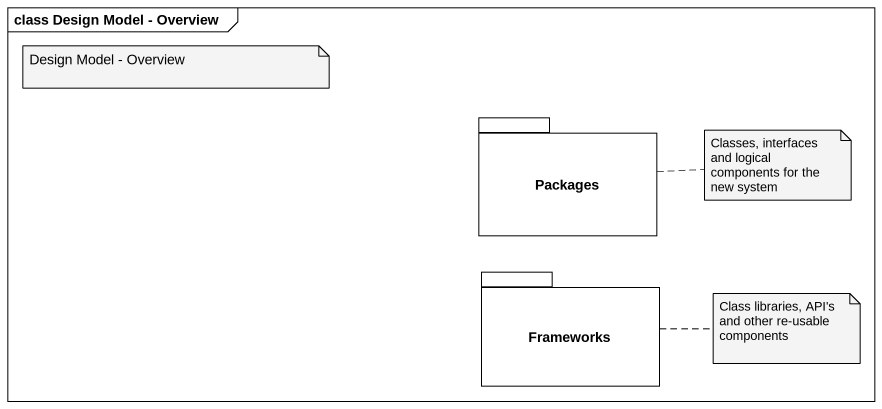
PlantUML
@startuml
mainframe class Design Model - Overview
package Packages {
}
package Frameworks {
}
note as N1
  Design Model - Overview
end note
note right of Packages : Classes, interfaces and logical components for the new system
note right of Frameworks : Class libraries, API's and other re-usable components
@enduml
